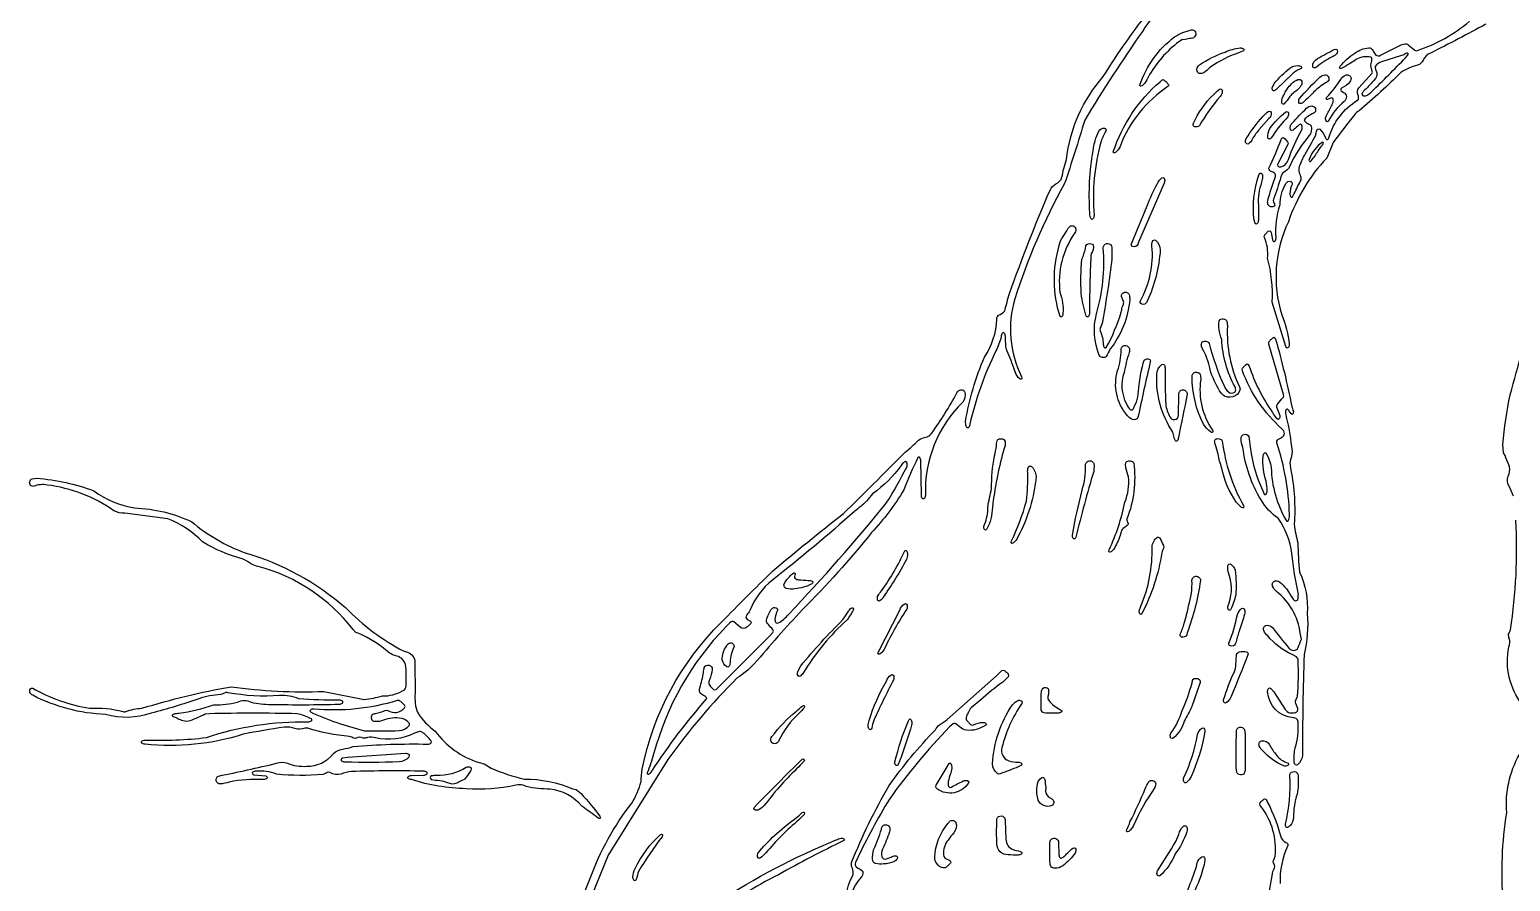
# Model space of a CAD drawing. Header units: metres. Extents: x 4.5 to 22.5, y 0.1 to 24.7.
# Drawn here: x 4.64 to 14.96, y 9.19 to 15.13 of the extents above; entities that cross this region are included whole.
import ezdxf

# ---------------------------------------------------------------- set-up
doc = ezdxf.new("R2010")
doc.units = ezdxf.units.M

msp = doc.modelspace()

# ---------------------------------------------------------------- linework, layer by layer
at = {"layer": 'Layer 1', "color": 0}
for points in [[(12.71387, 15.51224, 0.0439), (12.39633, 15.11822, 0.0178), (11.99433, 14.49928), (11.99433, 14.49928, -0.0109), (11.85223, 14.05357, 0.0499), (11.50731, 13.2538, 0.1896), (11.55449, 12.7102), (11.55721, 12.70141, -0.4915), (11.54935, 12.69355), (11.54118, 12.69689, -0.1371), (11.51127, 12.73931, 0.0274), (11.45969, 12.87246, -0.1012), (11.44348, 12.9443, -0.0098), (11.44123, 12.99182, 0.1752), (11.43349, 13.01499, 0.4793), (11.41963, 13.01499, 0.0934), (11.4119, 12.98925, -0.0588), (11.37477, 12.89109, 0.0548), (11.19323, 12.37969, -0.1558), (11.18543, 12.35664, -0.4821), (11.17269, 12.35664), (11.16777, 12.36549, -0.0706), (11.16403, 12.39952, -0.062), (11.29588, 12.84648, 0.1388), (11.38167, 13.11375, -0.1966), (11.3925, 13.13862, 0.1201), (11.43711, 13.1694, -0.0082), (11.47015, 13.2912, -0.0159), (11.75255, 14.01038, -0.1788), (11.79397, 14.05486, 0.2109), (11.83589, 14.10087, -0.0397), (11.86686, 14.22456, -0.1528), (12.12408, 14.80265, -0.0339), (12.45678, 15.27433, -0.0422)], [(14.79067, 15.16793, -0.009), (14.40436, 14.96644, 0.1923), (14.35436, 14.91848, -0.2296), (14.31442, 14.88257, 0.09), (14.19868, 14.83177, -0.0195), (13.90834, 14.56527, 0.1007), (13.87427, 14.53746, 0.0102), (13.72741, 14.34401), (13.68135, 14.23538, 0.1082), (13.41439, 13.79078, 0.1899), (13.36848, 13.14178, -0.0724), (13.42054, 12.93657, -0.1614), (13.41293, 12.91352, -0.4802), (13.40016, 12.91349), (13.39518, 12.92227), (13.30193, 13.22992, 0.0764), (13.26932, 13.53759, 0.1256), (13.24773, 13.68058, -0.2461), (13.24949, 13.69918, -0.0167), (13.26496, 13.7156), (13.27396, 13.72507, -0.3834), (13.28909, 13.72476), (13.29339, 13.7152), (13.30311, 13.66545), (13.30738, 13.65593, 0.4759), (13.32012, 13.65602, 0.159), (13.32782, 13.67916, -0.0989), (13.35678, 13.91026, -0.1318), (13.39289, 14.05143, -0.1826), (13.41061, 14.07166), (13.42184, 14.07278, -0.5132), (13.44164, 14.05183, 0.1171), (13.42404, 13.98782, 0.1719), (13.43113, 13.96536, 0.4715), (13.44396, 13.9653), (13.45504, 13.98764, -0.016), (13.50343, 14.08289, 0.1543), (13.49746, 14.11485, -0.1729), (13.49229, 14.17824, -0.0193), (13.53053, 14.26246, 0.0285), (13.60434, 14.39539, 0.0083), (13.61174, 14.42744, -0.4855), (13.63222, 14.43632, -0.1047), (13.67321, 14.37702), (13.67853, 14.36749, 0.4705), (13.6914, 14.36755), (13.69638, 14.37634, -0.1856), (13.89547, 14.63763, 0.2396), (13.90274, 14.64791, 0.1172), (13.90057, 14.67247, -0.265), (13.90496, 14.72463), (13.99787, 14.82595, 0.1764), (13.99932, 14.83288, 0.0472), (13.99326, 14.85791, -0.1685), (13.99326, 14.9049, 0.1158), (13.99592, 14.93055, 0.2894), (13.9889, 14.93912, 0.1724), (13.8895, 14.92415, -0.0285), (13.78759, 14.86187), (13.77889, 14.85905, -0.4911), (13.771, 14.86694), (13.77428, 14.87517, -0.0751), (13.8774, 14.96721, -0.1381), (13.97528, 15.00301, -0.2109), (13.99954, 14.9928), (14.00576, 14.97962, 0.0316), (14.02383, 14.95329, 0.3071), (14.05715, 14.95143), (14.19197, 15.01866, -0.1089), (14.22495, 15.03193, -0.2292), (14.24945, 15.02435), (14.29471, 14.98618, 0.2411), (14.3134, 14.98568, 0.0997), (14.67639, 15.18857, -0.1331)], [(14.98218, 11.87829, -0.0122), (14.95641, 11.94378), (14.94462, 11.96405, -0.1771), (14.95198, 12.03372, 0.2043), (14.95006, 12.09705, -0.0074), (14.92463, 12.16115), (14.91346, 12.18083), (14.9095, 12.23828, -0.0318), (14.96061, 12.58487, 0.0107), (15.11991, 13.19892, 0.0126)], [(8.18663, 8.31416), (8.5494, 9.21983, -0.0774), (8.83666, 9.73695, 0.0783), (8.9015, 9.88867, 0.0064), (8.90874, 9.97424, -0.1493), (9.46203, 10.99877, -0.0085), (9.818, 11.35439, -0.0107), (10.31281, 11.75673, 0.0054), (10.73102, 12.17383, 0.0332), (10.82396, 12.25681, -0.1681), (10.87655, 12.28666), (10.89505, 12.29106, 0.1598), (10.92794, 12.31751, 0.0337), (11.10351, 12.5974, -0.4986), (11.1531, 12.61231), (11.15901, 12.60247, -0.2298), (11.14419, 12.53286, 0.2104), (10.88376, 11.88478, -0.159), (10.87606, 11.86164, -0.4821), (10.86331, 11.86164, -0.159), (10.85561, 11.88478), (10.85282, 12.12368, 0.159), (10.84512, 12.14683, 0.4716), (10.83228, 12.14695, 0.031), (10.73449, 11.92287, -0.0536), (10.50772, 11.6237, -0.0286), (10.02509, 11.08539, 0.0109), (9.69084, 10.70808, -0.0574), (9.57192, 10.61044, 0.0425), (9.08936, 10.04113), (8.67331, 9.37436), (8.44091, 8.80239, -0.0684)], [(15.04433, 10.42475, -0.2213), (14.95192, 10.82654, 0.1432), (14.95446, 10.88287, -0.1317), (14.94929, 10.9157, 0.0524), (14.96207, 10.94664, 0.052), (14.99978, 11.71027, 0.0864)], [(10.32976, 9.06938, -0.0999), (10.37134, 9.21983), (10.37967, 9.2404, 0.1288), (10.37465, 9.28177, -0.1256), (10.36961, 9.32316, -0.0392), (10.63165, 9.86008, -0.0403), (10.9538, 10.24949), (10.9538, 10.24949, -0.1007), (10.98162, 10.28355, 0.0101), (11.03641, 10.32157), (11.37895, 10.62606, -0.0302), (11.41747, 10.66195, -0.3223), (11.43532, 10.66226, -0.0906), (11.4613, 10.63627, -0.3224), (11.46099, 10.61842, -0.0536), (11.42353, 10.58151, 0.0278), (11.27045, 10.45878), (11.20233, 10.40325, 0.0534), (11.18154, 10.36752, 0.1251), (11.16774, 10.33506, 0.2256), (11.17492, 10.31106, -0.0111), (11.19187, 10.29234, 0.2928), (11.21965, 10.28306, -0.1166), (11.28375, 10.30066, -0.1719), (11.30621, 10.29358, -0.4715), (11.30628, 10.28074), (11.28382, 10.26979, -0.1853), (11.15641, 10.24918, -0.0656), (11.10685, 10.28139), (11.09534, 10.2907, 0.3286), (11.07715, 10.2907), (11.05287, 10.26873, 0.0393), (10.63308, 9.76584, 0.0297), (10.4076, 9.34711, 0.1106), (10.39439, 9.31422, 0.2557), (10.40262, 9.29194), (10.41589, 9.28566, -0.1055), (10.44671, 9.26215, -0.212), (10.44027, 9.22741, 0.1341), (10.35513, 9.05509)], [(14.91065, 9.05335, -0.0565), (14.93577, 9.67065, -0.1494), (15.02434, 10.07708)], [(13.19056, 8.81711, 0.061), (13.30072, 9.2322, -0.1019), (13.31792, 9.28743, 0.1991), (13.31693, 9.30457), (13.31056, 9.32078, -0.1991), (13.30957, 9.33792, 0.0543), (13.32238, 9.36882, 0.1873), (13.22681, 9.70979), (13.21744, 9.72123, -0.3216), (13.21713, 9.73908, -0.0888), (13.24303, 9.76507, -0.3808), (13.25825, 9.76476), (13.26938, 9.74239, -0.0562), (13.3613, 9.50312, 0.1957), (13.39592, 9.46454, -0.3307), (13.41061, 9.44205, 0.1224), (13.35653, 9.17707, 0.006)], [(9.43468, 9.04611, -0.0494), (10.26288, 9.48088, -0.1055), (10.29576, 9.49418, -0.217), (10.31631, 9.48911, -0.4678), (10.31631, 9.47636, 0.0195), (9.86081, 9.23873, 0.0677), (9.39681, 8.92954, 0.0873)]]:
    msp.add_lwpolyline(points, format="xyb", dxfattribs=at)
for points in [[(12.67173, 15.05869), (12.63532, 15.0337, 0.1055), (12.42649, 14.7806, -0.1321), (12.39478, 14.73877), (12.38658, 14.73543, -0.4884), (12.37872, 14.74329, -0.153), (12.62087, 15.07927, -0.1099), (12.73921, 15.1279, -0.2285), (12.76297, 15.11958, -0.2758), (12.7654, 15.08632, -0.2759), (12.73726, 15.06841, 0.0447), (12.69472, 15.06238), (12.67173, 15.05869)], [(12.86686, 14.86666, -0.0441), (12.82664, 14.83133, -0.2511), (12.79273, 14.82561, -0.2828), (12.77841, 14.83993, -0.3137), (12.79425, 14.88479, -0.067), (12.97344, 14.97402, -0.0764), (13.07807, 15.00313, -0.1734), (13.10059, 14.99608, -0.4715), (13.10065, 14.98324), (13.07822, 14.97225, 0.0777), (12.86686, 14.86666)], [(13.73437, 14.9911), (13.74409, 14.99434, -0.4142), (13.75529, 14.98611, -0.2931), (13.74366, 14.9544, -0.0372), (13.72011, 14.9402, 0.0601), (13.61038, 14.86942, -0.2048), (13.59222, 14.86326, -0.3674), (13.58399, 14.87146, -0.2907), (13.61638, 14.92879, -0.0188), (13.73437, 14.9911)], [(13.3178, 14.75783, -0.0538), (13.42472, 14.86202, -0.1744), (13.48025, 14.87938, -0.1735), (13.50278, 14.87233, -0.4711), (13.50287, 14.85949), (13.49328, 14.85413, 0.1027), (13.43737, 14.81723), (13.33411, 14.71736, -0.0919), (13.3144, 14.70446, -0.3028), (13.30685, 14.70594, -0.218), (13.30069, 14.72754), (13.3178, 14.75783)], [(14.2454, 14.94955), (14.24868, 14.95778, 0.4881), (14.24079, 14.96566), (14.232, 14.96294, -0.0535), (14.2037, 14.9489), (14.06278, 14.90605, 0.1411), (14.02002, 14.87446, 0.2112), (14.02209, 14.85547), (14.03113, 14.82809, -0.1756), (14.02191, 14.79071), (14.00758, 14.77438, -0.016), (13.93859, 14.70068, 0.1378), (13.92603, 14.68098, 0.3456), (13.93732, 14.66969, 0.1788), (13.96378, 14.67352, 0.0577), (14.00987, 14.71213, 0.0076), (14.2454, 14.94955)], [(12.57657, 14.73527, 0.1574), (12.24087, 14.31653, -0.1321), (12.20916, 14.27471), (12.20096, 14.27137, -0.4915), (12.1931, 14.27922, -0.1342), (12.51977, 14.76726), (12.53177, 14.77846, -0.3838), (12.54873, 14.77855, -0.0526), (12.57666, 14.75065, -0.4263), (12.57657, 14.73527)], [(13.3819, 14.67392, -0.0908), (13.4362, 14.75312, -0.1198), (13.47926, 14.78214, -0.4165), (13.50717, 14.77017, -0.1856), (13.50497, 14.74304, -0.1082), (13.4517, 14.69109, 0.101), (13.42503, 14.66381, -0.0429), (13.38326, 14.61189, -0.5737), (13.36739, 14.62399, -0.1231), (13.3819, 14.67392)], [(13.49065, 14.64951, -0.0262), (13.63429, 14.79857, -0.2033), (13.66925, 14.81537, -0.5235), (13.69508, 14.77722, -0.1281), (13.67364, 14.75922, 0.0653), (13.59237, 14.69561, -0.0059), (13.51973, 14.62455, -0.1725), (13.49786, 14.61474, -0.3564), (13.48743, 14.62198, -0.1886), (13.49065, 14.64951)], [(13.71399, 14.59958, 0.1067), (13.72729, 14.63234, 0.2175), (13.72219, 14.65292, 0.2871), (13.70795, 14.65245, 0.0201), (13.68565, 14.64227, -0.4645), (13.67819, 14.65038), (13.68147, 14.65864, 0.0606), (13.77871, 14.78381, -0.1694), (13.81243, 14.81342, -0.4156), (13.84909, 14.79916, -0.2367), (13.84337, 14.76553, -0.1151), (13.78394, 14.72305, 0.2686), (13.77911, 14.70947, 0.2683), (13.78845, 14.69852), (13.79897, 14.69159, -0.2665), (13.81982, 14.66461, -0.1754), (13.80324, 14.62962, 0.0947), (13.6915, 14.49124, -0.4707), (13.67872, 14.49124), (13.67436, 14.49953, -0.1624), (13.67764, 14.52654, 0.0052), (13.71399, 14.59958)], [(12.93845, 14.6647, 0.043), (12.79344, 14.46104, -0.2766), (12.76235, 14.45387, -0.4995), (12.75137, 14.47252, -0.1082), (12.89489, 14.67887, -0.0295), (12.93331, 14.71476), (12.94185, 14.71773, -0.3456), (12.95314, 14.70644, -0.2411), (12.93845, 14.6647)], [(13.27362, 14.56007), (13.28216, 14.56304, -0.3456), (13.29345, 14.55175, -0.2413), (13.27876, 14.51002), (13.20708, 14.43125, 0.0342), (13.15832, 14.36043, -0.1157), (13.13666, 14.33473, -0.5074), (13.11618, 14.34354, -0.1886), (13.1194, 14.37108, -0.0355), (13.23535, 14.52403, -0.0327), (13.27362, 14.56007)], [(13.3613, 14.10319, -0.0282), (13.30957, 13.9476, 0.1884), (13.31681, 13.9149, -0.096), (13.31916, 13.90476, -0.2303), (13.31734, 13.90061, -0.4498), (13.27192, 13.91193, -0.1474), (13.27161, 13.94457, -0.0171), (13.32498, 14.10644, 0.2551), (13.31678, 14.12871, 0.069), (13.30109, 14.13796, -0.1568), (13.27972, 14.15476, -0.247), (13.27885, 14.16414, 0.0183), (13.3639, 14.3648), (13.36925, 14.37445, -0.3811), (13.38447, 14.37476, -0.011), (13.40894, 14.34889, -0.2559), (13.41061, 14.33036), (13.34066, 14.19507, 0.2901), (13.34119, 14.17914, 0.2245), (13.36164, 14.17407, 0.2571), (13.41433, 14.22406, -0.0419), (13.50674, 14.43193, 0.1626), (13.51002, 14.45894, 0.3456), (13.49872, 14.47023, 0.1322), (13.4796, 14.45832, -0.0145), (13.44662, 14.4293), (13.43815, 14.42636, -0.3456), (13.42686, 14.43765, -0.2413), (13.44155, 14.47939, -0.0226), (13.54148, 14.58201, -0.2033), (13.57644, 14.59881, -0.5235), (13.60227, 14.56066, -0.1292), (13.58099, 14.54278), (13.55011, 14.52431, 0.1125), (13.527, 14.5038, 0.3464), (13.52737, 14.49347, 0.1057), (13.55156, 14.47478, -0.126), (13.5731, 14.46015, -0.2492), (13.55732, 14.38911, 0.0689), (13.42543, 14.18276), (13.41457, 14.1625, -0.0859), (13.37275, 14.12905), (13.3613, 14.10319)], [(13.28457, 14.44189, -0.052), (13.39468, 14.55599, -0.5288), (13.41501, 14.55011, -0.161), (13.40941, 14.52205), (13.39716, 14.50606, 0.0595), (13.29614, 14.3785, -0.224), (13.28136, 14.36727, -0.3936), (13.27136, 14.37324, -0.169), (13.28457, 14.44189)], [(12.03402, 13.81955, -0.0687), (12.03018, 13.85371, -0.0587), (12.05249, 14.28643, -0.0831), (12.09351, 14.42268, -0.3489), (12.13265, 14.44273, -0.5008), (12.14215, 14.42308, 0.0421), (12.10892, 14.35285, 0.088), (12.05939, 13.83385, -0.159), (12.05168, 13.81071, -0.4821), (12.03894, 13.81071), (12.03402, 13.81955)], [(13.60128, 14.25153, -0.0441), (13.64484, 14.31721, 0.0855), (13.65799, 14.33918, 0.3176), (13.6556, 14.34448, 0.3178), (13.64979, 14.34401, 0.059), (13.63463, 14.33343, 0.1313), (13.55605, 14.22001, 0.3113), (13.56326, 14.21184, 0.311), (13.57344, 14.21568, 0.0189), (13.60128, 14.25153)], [(12.36923, 13.64878), (12.36576, 13.6335, -0.3691), (12.32922, 13.61852, -0.4589), (12.31973, 13.6382, 0.0093), (12.43203, 13.90689, -0.0434), (12.49944, 14.05412, -0.0986), (12.53177, 14.09781, -0.5438), (12.55095, 14.08769, -0.1626), (12.54767, 14.06068), (12.36923, 13.64878)], [(13.17533, 13.80105, -0.1139), (13.20915, 14.1173), (13.21447, 14.12695, -0.4706), (13.22731, 14.12686, -0.1732), (13.23436, 14.10433, -0.0524), (13.22771, 14.06606, 0.1109), (13.20565, 13.90751), (13.20466, 13.80105, -0.1754), (13.19693, 13.77785, -0.4793), (13.18307, 13.77785), (13.17533, 13.80105)], [(11.82182, 13.29668, -0.1104), (11.84279, 13.15322, -0.1593), (11.83512, 13.13008, -0.4821), (11.82238, 13.13008, -0.1469), (11.8165, 13.62524, -0.1345), (11.84462, 13.68912, 0.0159), (11.8767, 13.74085, -0.108), (11.89248, 13.75944, -0.4487), (11.93097, 13.74728, -0.231), (11.92527, 13.71335, 0.1853), (11.82182, 13.29668)], [(12.03751, 13.55822, 0.0149), (12.02845, 13.15322, -0.159), (12.02075, 13.13008, -0.4802), (12.00797, 13.13005), (12.00299, 13.13884, -0.0415), (11.97016, 13.2904, -0.0361), (11.9744, 13.52921), (11.98356, 13.54857, 0.0244), (12.0033, 13.62341, -0.3836), (12.04042, 13.63783, -0.3954), (12.05663, 13.61144, -0.0215), (12.03751, 13.55822)], [(12.17014, 12.90275, -0.0533), (12.14375, 12.85229, -0.5064), (12.09611, 12.86006, -0.1643), (12.07646, 13.14871, 0.0916), (12.12411, 13.60875, -0.3554), (12.14617, 13.63876, -0.3553), (12.18004, 13.62329), (12.18308, 13.60875, -0.0175), (12.18419, 13.53332, -0.0158), (12.11965, 13.10675, -0.1089), (12.10304, 13.05039, 0.26), (12.10304, 13.03093, -0.0793), (12.12395, 12.93657, 0.156), (12.13175, 12.91352, 0.4728), (12.14459, 12.91343, 0.0519), (12.2486, 13.16028, -0.0174), (12.25609, 13.19561, -0.0576), (12.25996, 13.20588, 0.2172), (12.26487, 13.23576), (12.25454, 13.25853, -0.4349), (12.26605, 13.29718, -0.435), (12.30379, 13.28297, -0.0752), (12.30794, 13.24854, -0.1517), (12.17014, 12.90275)], [(12.52144, 13.59532, -0.0862), (12.43024, 13.23641, -0.1826), (12.41251, 13.21618), (12.40128, 13.21507, -0.5242), (12.3816, 13.23601, 0.1523), (12.46306, 13.62171, -0.1154), (12.46714, 13.65391, -0.4701), (12.48753, 13.66276, -0.2174), (12.52144, 13.59532)], [(12.94943, 12.97016, -0.0215), (12.9308, 13.04024, -0.0847), (12.93046, 13.09886), (12.93637, 13.10861, -0.2114), (12.96858, 13.11183, -0.2597), (12.98547, 13.09886), (12.98856, 13.06292, 0.121), (13.0725, 12.64019), (13.07757, 12.62444), (13.06953, 12.60006, -0.4911), (12.94531, 12.59486, -0.0485), (12.87369, 12.7398, 0.0798), (12.8207, 12.89789, -0.1074), (12.80746, 12.93081, -0.2279), (12.81386, 12.95272, -0.4688), (12.86076, 12.94279, 0.0383), (12.96533, 12.6465, 0.1336), (12.99676, 12.60411, 0.3275), (13.0402, 12.60263), (13.04564, 12.61203, 0.171), (13.04267, 12.63935, -0.1123), (12.94943, 12.97016)], [(12.26908, 12.73956, 0.2118), (12.28471, 12.52275, 0.1526), (12.31465, 12.48039, 0.4373), (12.33547, 12.48992), (12.34717, 12.51656), (12.35456, 12.53422, 0.0896), (12.36873, 12.60916, -0.0362), (12.4019, 12.8062, -0.4956), (12.44202, 12.83401, -0.4475), (12.45164, 12.81424, 0.0057), (12.36576, 12.42693, -0.3829), (12.3274, 12.41252, -0.1104), (12.29102, 12.44051, -0.2569), (12.22401, 12.75366, 0.0804), (12.24786, 12.89718, -0.355), (12.26982, 12.9272, -0.355), (12.3037, 12.91185, -0.1473), (12.30401, 12.87921, 0.0334), (12.26908, 12.73956)], [(13.52338, 10.77366, 0.0077), (13.51209, 10.07349, -0.2127), (13.47753, 10.00539, -0.3477), (13.46216, 10.00539, -0.163), (13.45439, 10.02853, -0.0597), (13.46151, 10.12426, 0.0928), (13.48245, 10.29843, 0.1736), (13.47326, 10.32297, 0.1705), (13.44882, 10.33225, -0.3734), (13.26938, 10.51558, -0.1769), (13.27653, 10.53811, -0.3437), (13.29191, 10.53811), (13.31301, 10.51428), (13.39267, 10.39134, 0.2373), (13.42438, 10.36795, 0.1061), (13.46293, 10.37005, 0.3856), (13.47998, 10.3966), (13.47577, 10.40962), (13.46543, 10.43239, -0.1915), (13.46429, 10.45164, 0.0525), (13.47707, 10.48257, 0.0305), (13.48236, 10.73156, 0.1991), (13.47122, 10.75674), (13.43954, 10.7737, -0.1073), (13.2701, 10.90373, -0.1285), (13.2425, 10.94054, -0.4146), (13.25679, 10.97723), (13.26762, 10.97912, -0.1728), (13.30255, 10.96229, 0.0109), (13.41776, 10.81868, 0.2126), (13.45275, 10.8021, 0.331), (13.48211, 10.82329, -0.0107), (13.50439, 10.88015), (13.49693, 10.92346, 0.1978), (13.33197, 11.2131, -0.1284), (13.30437, 11.24992, -0.4146), (13.31867, 11.28661, -0.2329), (13.35254, 11.28088, -0.088), (13.43824, 11.17387, 0.1077), (13.45934, 11.15005, 0.4849), (13.47973, 11.15893, 0.0708), (13.48347, 11.19296, -0.0183), (13.43728, 11.47808, 0.1284), (13.34249, 11.7236, -0.1188), (13.22403, 11.85264, -0.109), (13.09734, 12.21829, -0.074), (13.08382, 12.27905, -0.3559), (13.1058, 12.30854, -0.3559), (13.13911, 12.29297), (13.14328, 12.25854, 0.0881), (13.24541, 11.89249, 0.4724), (13.25825, 11.89258, 0.1614), (13.26586, 11.91563, 0.0891), (13.25812, 11.98146, -0.0901), (13.2378, 12.15462, -0.1591), (13.2455, 12.17776, -0.4716), (13.25834, 12.17789, -0.0856), (13.29466, 12.07768, 0.1293), (13.40009, 11.70686, 0.4706), (13.41293, 11.70696), (13.41785, 11.7158, 0.0687), (13.42169, 11.74996, 0.0726), (13.33346, 12.25019, -0.2554), (13.34168, 12.27246, -0.0602), (13.35808, 12.28258, 0.1244), (13.3828, 12.30179, 0.1753), (13.3867, 12.31386, 0.2018), (13.36925, 12.34795, -0.1234), (13.09313, 12.75255, -0.2558), (13.0948, 12.77108, -0.0169), (13.1103, 12.78748), (13.11928, 12.79695, -0.3888), (13.13443, 12.79654), (13.13951, 12.78776, 0.071), (13.30382, 12.46028, 0.1345), (13.33559, 12.41849, 0.3452), (13.35087, 12.41843, 0.2206), (13.35604, 12.43888), (13.33336, 12.49787, -0.2289), (13.341, 12.52231, -0.0117), (13.37915, 12.56754, 0.229), (13.37977, 12.58632), (13.27867, 12.93808, -0.2465), (13.28043, 12.95668, -0.017), (13.29593, 12.9731), (13.3049, 12.98257, -0.3888), (13.32006, 12.98217), (13.32513, 12.97338, -0.0203), (13.43731, 12.50326, -0.0211), (13.44885, 12.46991, -0.2189), (13.44378, 12.44942, -0.4107), (13.43707, 12.44936, -0.079), (13.41906, 12.47337, 0.2225), (13.40498, 12.48401, 0.3852), (13.39536, 12.47838, 0.1398), (13.39533, 12.44608, -0.0354), (13.4353, 12.22299, -0.1335), (13.43552, 12.15694, 0.0142), (13.42385, 12.11112), (13.43085, 12.05893, -0.0667), (13.45516, 11.68159, 0.0334), (13.48025, 11.55199, 0.0279), (13.49251, 11.34768, -0.125), (13.54572, 11.06058, -0.0783), (13.52338, 10.77366)], [(12.60809, 12.32342, -0.1572), (12.49666, 12.72842, -0.2127), (12.53122, 12.79651, -0.3477), (12.54659, 12.79651, -0.1626), (12.55439, 12.77337, -0.0067), (12.556, 12.6077, 0.0077), (12.55943, 12.51842, 0.1075), (12.58854, 12.43037, 0.3579), (12.62247, 12.41195, 0.3579), (12.64714, 12.44163), (12.65005, 12.58781, -0.4305), (12.67888, 12.61893, -0.4305), (12.70836, 12.58843, -0.0054), (12.64729, 12.28688, -0.1558), (12.6395, 12.26383, -0.2841), (12.63037, 12.26127, -0.2838), (12.624, 12.26825, -0.0276), (12.6184, 12.28762, 0.044), (12.60809, 12.32342)], [(12.82175, 12.37901, -0.1146), (12.74286, 12.71156, -0.3554), (12.76492, 12.74157, -0.3553), (12.79879, 12.7261, -0.0749), (12.80294, 12.69167, 0.1868), (12.88471, 12.33885), (12.88752, 12.33016, -0.4911), (12.87963, 12.32227), (12.8714, 12.32555, -0.0606), (12.82175, 12.37901)], [(11.34557, 11.93054, -0.0496), (11.36472, 12.15806, 0.0399), (11.37963, 12.22705, -0.0613), (11.38359, 12.26355), (11.3895, 12.2733, -0.2112), (11.4217, 12.27655, -0.3522), (11.44101, 12.24954, -0.0727), (11.42566, 12.1881, 0.034), (11.35064, 11.80178, -0.1307), (11.30928, 11.64499, -0.4695), (11.29653, 11.64499, -0.2164), (11.29146, 11.66553), (11.2965, 11.68125, 0.0949), (11.3197, 11.80178, -0.0279), (11.34557, 11.93054)], [(12.95045, 12.07406, -0.0462), (12.92418, 12.17068, 0.0474), (12.90528, 12.23444, -0.094), (12.90008, 12.26253, -0.2321), (12.90544, 12.27333, -0.4461), (12.95348, 12.26207, 0.0964), (13.10127, 11.81292), (13.10408, 11.80422, -0.4911), (13.0962, 11.79633), (13.08797, 11.79961, -0.054), (13.05121, 11.83717, -0.1049), (12.95045, 12.07406)], [(10.6113, 11.8295, 0.0254), (10.7533, 12.08068, 0.1626), (10.75658, 12.10769, 0.3456), (10.74529, 12.11898), (10.73684, 12.11592, 0.0998), (10.71552, 12.09234, -0.0786), (10.51592, 11.89394, 0.0289), (10.47443, 11.84262, -0.0058), (10.39071, 11.77165, -0.015), (9.81781, 11.29267, 0.1369), (9.66012, 11.08035, -0.035), (9.63806, 11.05034, 0.467), (9.64258, 11.0173), (9.66473, 11.00542, -0.4333), (9.66684, 10.98992), (9.65789, 10.98051, -0.0256), (9.63915, 10.96439, -0.3369), (9.59351, 10.96399), (9.54841, 11.00229, 0.3281), (9.53028, 11.00226, 0.0302), (9.49176, 10.96637, 0.1275), (8.98964, 10.07896, -0.0193), (8.94466, 9.94797, 0.4915), (8.95252, 9.94012), (8.96072, 9.94346, 0.1052), (8.98176, 9.96731, -0.036), (9.35904, 10.46429, 0.329), (9.35898, 10.47215, 0.114), (9.34307, 10.48551, -0.0443), (9.31771, 10.50145, -0.2601), (9.31164, 10.54145, 0.0242), (9.33775, 10.64923, -0.0608), (9.34277, 10.68425, -0.3553), (9.37608, 10.69978, -0.3553), (9.39805, 10.67033, -0.0717), (9.37837, 10.59809), (9.37336, 10.58256, 0.2254), (9.38054, 10.55856, 0.026), (9.40687, 10.5309, 0.3223), (9.42472, 10.53121, 0.0302), (9.46324, 10.56709), (9.79934, 10.90351), (9.82131, 10.92779, 0.328), (9.82134, 10.94592), (9.81233, 10.95663, -0.0226), (9.78319, 10.99119, -0.2289), (9.77555, 11.01569, -0.0609), (9.78864, 11.04771), (9.80417, 11.08025, -0.1074), (9.81896, 11.09798, -0.3862), (9.85026, 11.09529, -0.2908), (9.85289, 11.08183, 0.1171), (9.83529, 11.01782, 0.1757), (9.84247, 10.99536, 0.298), (9.85849, 10.99474, 0.1134), (9.93079, 11.05619, 0.0203), (10.6113, 11.8295)], [(11.58812, 11.84268, 0.0349), (11.59681, 12.0439, -0.1154), (11.60089, 12.0761, -0.4931), (11.62072, 12.08687, -0.1998), (11.65575, 12.01695, -0.0978), (11.52921, 11.59416, -0.134), (11.49759, 11.55221), (11.48939, 11.54887, -0.4915), (11.48154, 11.55672), (11.48435, 11.56542, 0.0427), (11.58812, 11.84268)], [(12.05701, 12.05024, 0.0132), (11.93295, 11.59196), (11.92796, 11.58317, -0.4787), (11.91519, 11.58317, -0.1732), (11.90813, 11.6057, -0.0198), (11.97626, 11.9186, 0.0818), (11.99971, 12.09463, -0.4201), (12.03037, 12.12411, -0.42), (12.05923, 12.0929, -0.0393), (12.05701, 12.05024)], [(12.27446, 11.83696, 0.1184), (12.30048, 12.012, -0.0515), (12.28161, 12.07483, -0.0767), (12.28037, 12.1075, -0.2031), (12.28669, 12.11861, -0.2114), (12.31889, 12.12183, -0.2495), (12.33578, 12.10886, -0.1281), (12.28863, 11.7201, 0.2041), (12.29655, 11.68725, -0.2909), (12.29504, 11.67818, -0.0826), (12.27149, 11.65944, 0.2074), (12.24755, 11.62816, -0.0674), (12.20981, 11.53216, -0.1334), (12.17822, 11.49033), (12.17002, 11.48699, -0.4915), (12.16216, 11.49485), (12.16488, 11.50363, 0.0581), (12.27446, 11.83696)], [(6.04399, 10.54918, 0.0449), (6.69093, 10.51704), (6.97156, 10.46073, 0.0401), (7.09868, 10.48492, 0.1319), (7.23985, 10.52103, 0.3079), (7.26392, 10.55441, 0.02), (7.26265, 10.68658, 0.2244), (7.23116, 10.74792, 0.097), (7.18791, 10.76652, -0.0506), (7.14534, 10.78582, 0.0827), (6.92992, 10.92254), (6.91464, 10.92637), (6.89583, 10.94821, 0.1621), (6.23228, 11.3887, -0.0955), (6.18624, 11.40454, 0.0508), (6.12771, 11.43882, -0.0712), (5.84556, 11.55886, 0.1134), (5.60388, 11.71936), (5.30313, 11.75893, -0.1309), (5.22727, 11.77588, 0.1234), (4.76191, 11.9556, 0.1483), (4.66826, 11.9465, -0.2272), (4.64636, 11.95294, -0.4731), (4.65641, 11.99975), (4.69085, 12.00389, -0.0651), (5.08824, 11.91529, 0.1271), (5.37135, 11.79621, -0.1018), (5.76955, 11.69941, 0.0898), (6.14157, 11.48362, -0.108), (6.84162, 11.10086, 0.0819), (7.24972, 10.79739), (7.2745, 10.79124, -0.3125), (7.32573, 10.71872), (7.32756, 10.50398, 0.1234), (7.34501, 10.36674, 0.0898), (7.46638, 10.24064, 0.1644), (7.77272, 10.02102, -0.0955), (7.81875, 10.00518), (7.85665, 9.9812, 0.0366), (8.08896, 9.90413, -0.1117), (8.42466, 9.83765), (8.45013, 9.83217), (8.48385, 9.80402, -0.0255), (8.61478, 9.64677), (8.61805, 9.63851, -0.4953), (8.61026, 9.63071), (8.602, 9.63399, 0.0111), (8.48908, 9.71647, 0.1937), (8.26729, 9.83496, -0.0483), (8.10155, 9.8533), (8.07909, 9.86293, 0.1389), (8.02965, 9.86293, -0.0737), (7.68312, 9.83861, -0.0707), (7.30061, 9.90178, -0.156), (7.27756, 9.90958, -0.4821), (7.27756, 9.92233, -0.1586), (7.30061, 9.93003), (7.38501, 9.93281, 0.1586), (7.40806, 9.94052, 0.4821), (7.40806, 9.95326, 0.159), (7.38492, 9.96097, 0.0102), (6.8824, 9.95874, 0.0509), (6.80988, 9.93971, -0.1991), (6.73378, 9.95104, 0.1873), (6.71432, 9.95104, -0.0523), (6.68338, 9.93826, -0.0483), (6.36135, 9.93996, 0.1104), (6.21789, 9.96094, 0.1593), (6.19475, 9.95326, 0.4808), (6.19472, 9.94052), (6.20351, 9.9356), (6.28555, 9.92725), (6.29434, 9.92233, -0.4815), (6.29431, 9.90958, -0.159), (6.27117, 9.90188, 0.0601), (6.0305, 9.88514, -0.0732), (5.96971, 9.87165, -0.3559), (5.94022, 9.89363, -0.3559), (5.95579, 9.92694, 0.0076), (6.3611, 10.01542, -0.2114), (6.43733, 10.01542, 0.1056), (6.56931, 9.99491, 0.2385), (6.75735, 10.08376, -0.1466), (6.82012, 10.1138, 0.0289), (6.89443, 10.1323, -0.0271), (7.41585, 10.14938, 0.1626), (7.439, 10.15717, 0.3436), (7.43912, 10.17264, 0.0462), (7.38145, 10.22892, 0.184), (7.35683, 10.23665), (7.32357, 10.22493, -0.1699), (7.05098, 10.19287, 0.1441), (6.99467, 10.19541, -0.0474), (6.97212, 10.19009, -0.1398), (6.9642, 10.1912, 0.305), (6.91705, 10.1912, -0.2002), (6.89991, 10.19021, 0.0543), (6.869, 10.20302, -0.0616), (6.57912, 10.26041, 0.1683), (6.55892, 10.25951, -0.15), (6.48925, 10.25818, 0.0926), (6.41465, 10.26839, 0.0081), (6.12796, 10.21815, -0.104), (5.44445, 10.14938, -0.1591), (5.42131, 10.15708, -0.4821), (5.42131, 10.16983, -0.159), (5.44445, 10.17753, 0.0374), (5.87251, 10.19516, -0.0871), (6.58054, 10.30406, 0.159), (6.60368, 10.31177, 0.4728), (6.60378, 10.32461, 0.0859), (6.5036, 10.3609, 0.012), (5.89243, 10.36087), (5.86425, 10.35811, -0.0135), (5.75785, 10.31112, -0.1262), (5.71083, 10.31102, -0.0302), (5.63778, 10.34261, -0.4724), (5.63788, 10.35545), (5.64672, 10.36037, -0.0666), (5.68076, 10.36433, 0.0457), (5.92334, 10.42277, 0.0483), (6.08907, 10.44112, -0.2723), (6.18343, 10.44112, 0.0624), (6.32209, 10.42664, 0.0133), (6.7971, 10.42781, 0.1591), (6.82025, 10.43552, 0.4821), (6.82025, 10.44826, 0.1591), (6.7971, 10.45597, -0.0237), (6.51604, 10.4659, 0.1001), (6.38297, 10.48752, -0.0642), (6.02224, 10.50791, 0.2603), (6.00275, 10.50791, -0.0521), (5.97182, 10.49513, 0.0646), (5.81858, 10.46565, -0.0196), (5.48656, 10.36455, -0.1529), (5.16865, 10.35601, -0.1094), (4.6614, 10.49009, -0.1826), (4.64116, 10.50782), (4.64005, 10.51905, -0.5242), (4.66099, 10.53872, 0.0863), (5.05709, 10.39913, -0.0876), (5.29119, 10.37587, 0.2603), (5.31068, 10.37587, -0.085), (5.42134, 10.39886, -0.0313), (6.04399, 10.54918)], [(12.53168, 11.48402, -0.0825), (12.39209, 11.05718, -0.4695), (12.37934, 11.05718, -0.2167), (12.37427, 11.07772), (12.38603, 11.11082, 0.1047), (12.46458, 11.52309, -0.2227), (12.50083, 11.59187, -0.4449), (12.52101, 11.58061, 0.0126), (12.54328, 11.5342, -0.2016), (12.54446, 11.51496, 0.0522), (12.53168, 11.48402)], [(10.75243, 11.43665, -0.0283), (10.59051, 11.17387, -0.1076), (10.56941, 11.15005), (10.56096, 11.14699, -0.3468), (10.54967, 11.15828, -0.1785), (10.5535, 11.18473, -0.0208), (10.57671, 11.21706, 0.0551), (10.73947, 11.49726, -0.4706), (10.75231, 11.49717, -0.1732), (10.75936, 11.47465, -0.0579), (10.75243, 11.43665)], [(13.04713, 11.18829, -0.0581), (13.01133, 11.08626, -0.4762), (12.99744, 11.08626, -0.2171), (12.99132, 11.10788, 0.1763), (13.00447, 11.32107, -0.0727), (12.99095, 11.38183, -0.1769), (12.99809, 11.40436, -0.3457), (13.01347, 11.40433, -0.153), (13.04277, 11.36135, -0.0561), (13.04713, 11.18829)], [(9.97367, 11.2325, -0.0984), (9.91424, 11.23395, -0.3501), (9.89788, 11.26034), (9.90314, 11.27488, -0.0364), (9.93615, 11.31652, -0.1258), (9.9664, 11.34245, -0.2749), (9.9737, 11.34128, -0.275), (9.97615, 11.33431, 0.0329), (9.97172, 11.31789, 0.2907), (9.97568, 11.30452, 0.1552), (9.99824, 11.29474, 0.01), (10.06745, 11.29106, -0.1057), (10.0952, 11.28472, -0.5509), (10.0926, 11.2673, -0.113), (9.97367, 11.2325)], [(12.71876, 11.11422, 0.0818), (12.74221, 11.29026, -0.418), (12.7723, 11.31954, -0.4181), (12.80118, 11.28905, -0.0536), (12.70954, 10.92628), (12.70607, 10.911, -0.3691), (12.66954, 10.89602, -0.4512), (12.65995, 10.91579, 0.0613), (12.68726, 10.9919, 0.0291), (12.71876, 11.11422)], [(10.33982, 11.0173, 0.0716), (10.03363, 10.64793, -0.1076), (10.01253, 10.62411), (10.00409, 10.62105, -0.3468), (9.99279, 10.63234, -0.1626), (9.99607, 10.65935), (10.01525, 10.6957, -0.0229), (10.30922, 11.01758, 0.0206), (10.34449, 11.07116, -0.1155), (10.36615, 11.0969), (10.37438, 11.1003, -0.4213), (10.38341, 11.09124), (10.38019, 11.08282, -0.022), (10.33982, 11.0173)], [(10.7533, 11.09068, 0.029), (10.60118, 10.8206, -0.1321), (10.56947, 10.77877), (10.56127, 10.77543, -0.4915), (10.55341, 10.78329), (10.55623, 10.79198), (10.70507, 11.08412, -0.1346), (10.73684, 11.12592), (10.74529, 11.12898, -0.3456), (10.75658, 11.11769, -0.1626), (10.7533, 11.09068)], [(13.03048, 10.83473, -0.1707), (13.00985, 10.83415, -0.4827), (12.99884, 10.85283, 0.0541), (13.0587, 11.05207, -0.1617), (13.08809, 11.09495, -0.4946), (13.10839, 11.08619, -0.1401), (13.10842, 11.0539, -0.0115), (13.07423, 10.94515, 0.0312), (13.04985, 10.8644, -0.2643), (13.03048, 10.83473)], [(9.46763, 10.73638, -0.1584), (9.49736, 10.83214, -0.0709), (9.50964, 10.84921, -0.2895), (9.53587, 10.85235, -0.2895), (9.54995, 10.83), (9.54482, 10.8145, 0.1022), (9.52143, 10.70647, -0.1747), (9.51131, 10.68791, -0.3361), (9.49953, 10.68701, -0.1945), (9.46763, 10.73638)], [(13.05158, 10.76432, -0.2821), (13.07169, 10.79213, -0.1064), (13.12206, 10.79275, -0.4414), (13.13224, 10.77236, -0.0079), (13.01421, 10.48041, -0.1364), (12.98253, 10.43849, -0.3452), (12.96725, 10.43843, -0.2207), (12.96208, 10.45897, -0.0232), (13.03311, 10.64496, 0.0859), (13.04713, 10.69183, 0.0175), (13.05158, 10.76432)], [(10.61225, 10.58912, -0.1346), (10.64403, 10.63092), (10.65247, 10.63398, -0.3456), (10.66377, 10.62269, -0.1626), (10.66049, 10.59568, 0.0112), (10.52331, 10.31369, 0.0275), (10.50982, 10.26165), (10.50484, 10.25286, -0.4787), (10.49206, 10.25286, -0.1732), (10.48501, 10.27538, -0.0534), (10.49169, 10.31359, -0.0546), (10.61225, 10.58912)], [(11.70862, 10.3677, -0.3069), (11.69086, 10.39545, -0.0167), (11.69101, 10.49167, -0.1012), (11.69714, 10.5309, -0.403), (11.73284, 10.54151, -0.2392), (11.74154, 10.53012, -0.0975), (11.74113, 10.49653), (11.73705, 10.48134, 0.2013), (11.74587, 10.45089, 0.1032), (11.82547, 10.38923), (11.83277, 10.38376, -0.4406), (11.83057, 10.37157, -0.1386), (11.80691, 10.3652, -0.0089), (11.76455, 10.36529, -0.0879), (11.70862, 10.3677)], [(12.68804, 10.30963, -0.1604), (12.61137, 10.19093), (12.60284, 10.18792, -0.3456), (12.59154, 10.19922, -0.1784), (12.59538, 10.22567, 0.0767), (12.67477, 10.38478, 0.039), (12.74233, 10.57625, -0.0282), (12.74821, 10.59905, -0.1535), (12.75075, 10.60267, -0.2101), (12.78292, 10.60595, -0.3954), (12.79913, 10.57956), (12.74069, 10.41166, -0.0335), (12.68804, 10.30963)], [(6.97376, 10.24299, 0.02), (7.21621, 10.24355, 0.2139), (7.28431, 10.2782, 0.3425), (7.28431, 10.29621, 0.2146), (7.21631, 10.33076, 0.1196), (7.09082, 10.31137, -0.1161), (7.03848, 10.30725, -0.2675), (7.02409, 10.323, -0.2112), (7.02734, 10.3552, -0.1526), (7.03096, 10.35777, -0.0287), (7.05358, 10.36353, 0.0514), (7.11582, 10.38299, -0.1817), (7.13596, 10.38416, 0.384), (7.25337, 10.40195, 0.3291), (7.2538, 10.41971, 0.026), (7.22615, 10.44604, 0.2251), (7.20214, 10.45321, -0.0985), (6.62008, 10.39409, 0.159), (6.59694, 10.38639, 0.4724), (6.59685, 10.37355, 0.0469), (6.97376, 10.24299)], [(11.46529, 10.03268, 0.0398), (11.53063, 10.02293, -0.156), (11.55368, 10.01514, -0.4716), (11.55381, 10.0023), (11.53135, 9.99132, -0.0187), (11.40537, 9.94278, -0.2352), (11.38665, 9.94349, -0.2141), (11.35197, 10.01161, -0.1404), (11.49116, 10.42246, -0.1828), (11.53404, 10.45495, -0.218), (11.55563, 10.44879, -0.3176), (11.55582, 10.43314, 0.0873), (11.41774, 10.1263, 0.3974), (11.46529, 10.03268)], [(10.0379, 10.40173, -0.0188), (10.00198, 10.36334, 0.1021), (9.86242, 10.1736, -0.1827), (9.84466, 10.15337, -0.409), (9.80841, 10.16837, -0.2327), (9.81413, 10.20228, -0.0621), (9.9862, 10.37912, -0.0184), (10.02515, 10.41448), (10.03338, 10.41776, -0.4953), (10.04118, 10.40996), (10.0379, 10.40173)], [(10.76509, 10.31198), (10.77041, 10.32164, -0.4706), (10.78325, 10.32154), (10.78807, 10.31276, -0.1398), (10.7881, 10.28046, -0.0134), (10.71512, 10.05895), (10.69102, 10.00344, -0.4762), (10.67713, 10.00344, -0.2171), (10.67101, 10.02507, -0.036), (10.76509, 10.31198)], [(12.78026, 10.21676, -0.1617), (12.80965, 10.25964, -0.3456), (12.82503, 10.25967, -0.1771), (12.83218, 10.23715, -0.0665), (12.73577, 9.92353, -0.1364), (12.70409, 9.88161, -0.276), (12.69178, 9.8798, -0.2765), (12.68436, 9.88984, -0.2436), (12.68606, 9.91626, 0.0646), (12.78026, 10.21676)], [(13.10817, 10.2511), (13.11231, 10.21667, -0.0057), (13.11253, 10.01282, -0.0839), (13.10922, 9.95054), (13.10331, 9.9408, -0.2114), (13.07111, 9.93758, -0.2481), (13.05421, 9.95054), (13.05112, 9.98649, -0.0076), (13.05223, 10.23656, -0.3554), (13.07429, 10.26657, -0.3553), (13.10817, 10.2511)], [(13.23916, 10.09938, -0.1288), (13.21156, 10.13617, -0.4146), (13.22585, 10.17286, -0.331), (13.28191, 10.14319, 0.0386), (13.33083, 10.07302, 0.1436), (13.41188, 10.01573, -0.4762), (13.41188, 10.00184), (13.40303, 9.99682, -0.1809), (13.37531, 9.99982, -0.0979), (13.23916, 10.09938)], [(6.82062, 10.05186), (6.8135, 10.04608, 0.4821), (6.8135, 10.03333, 0.159), (6.83664, 10.02563, 0.0107), (7.21621, 10.02699, 0.2127), (7.28431, 10.06154, 0.348), (7.28431, 10.07692, 0.1627), (7.26117, 10.08472), (6.85456, 10.05508), (6.82062, 10.05186)], [(9.69056, 9.70858, -0.008), (10.02583, 10.04502, -0.362), (10.03792, 10.04277, -0.3619), (10.0379, 10.03048, -0.0188), (10.00198, 9.99209, 0.0416), (9.76983, 9.73277, -0.083), (9.72534, 9.69258, -0.1788), (9.69889, 9.68875, -0.3456), (9.68759, 9.70004), (9.69056, 9.70858)], [(11.18256, 9.87583, -0.418), (10.96797, 9.83508, -0.1975), (10.95594, 9.85417), (10.95848, 9.86373), (11.04349, 10.00267), (11.04835, 10.01409, -0.4774), (11.06224, 10.01406), (11.06651, 10.00338, -0.1392), (11.05531, 9.93142, 0.0791), (11.04188, 9.8732, 0.1771), (11.04903, 9.85067, 0.2919), (11.06506, 9.85006, -0.0074), (11.14723, 9.89238, -0.1626), (11.17423, 9.89566, -0.3456), (11.18553, 9.88437), (11.18256, 9.87583)], [(7.63502, 9.88771, 0.0164), (7.6753, 9.90822, 0.0722), (7.71808, 9.96808), (7.72062, 9.97709, 0.3426), (7.70923, 9.98847, 0.1626), (7.68223, 9.98519, -0.1461), (7.47522, 9.93111, 0.0684), (7.4411, 9.92725, 0.3217), (7.43183, 9.91615, 0.3219), (7.43937, 9.90379, 0.0335), (7.49827, 9.89634, -0.06), (7.56559, 9.8762, 0.2348), (7.63502, 9.88771)], [(11.66209, 9.85321, -0.2447), (11.69535, 9.91713, -0.3455), (11.70784, 9.91561, -0.1684), (11.71827, 9.8942, 0.0223), (11.72226, 9.84891), (11.72192, 9.82339, 0.2885), (11.75295, 9.77531, -0.0942), (11.76929, 9.76328, -0.5192), (11.76579, 9.72108, -0.4106), (11.67056, 9.7591, -0.114), (11.66209, 9.85321)], [(13.47537, 9.80071, 0.088), (13.45021, 9.64036, -0.1671), (13.42556, 9.58112, -0.1202), (13.40851, 9.56859, -0.3033), (13.39966, 9.57032, -0.2177), (13.39351, 9.59194, 0.0779), (13.42348, 9.92718, -0.3554), (13.44554, 9.9572, -0.3553), (13.47942, 9.94172), (13.48245, 9.92718, -0.0527), (13.47537, 9.80071)], [(12.30967, 9.60785, 0.0219), (12.41569, 9.83706, -0.0567), (12.44187, 9.88774, -0.541), (12.48784, 9.8801, -0.231), (12.48215, 9.84616, 0.0437), (12.33368, 9.5831, -0.1321), (12.30197, 9.54127), (12.29377, 9.53793, -0.4915), (12.28591, 9.54579), (12.28863, 9.55457, 0.0514), (12.30967, 9.60785)], [(9.98614, 9.63668, -0.0176), (10.02515, 9.67198), (10.03338, 9.67526, -0.4953), (10.04118, 9.66746), (10.0379, 9.65923, -0.0191), (10.00198, 9.62084, 0.0461), (9.77261, 9.39147, -0.0295), (9.73419, 9.35561), (9.72565, 9.35261, -0.3456), (9.71436, 9.3639, -0.2413), (9.72905, 9.40564, -0.0605), (9.98614, 9.63668)], [(11.04139, 9.59522, -0.0968), (11.05757, 9.61345, -0.4513), (11.09714, 9.60154, -0.2297), (11.08232, 9.53193, 0.01), (11.04204, 9.48082, 0.2007), (11.01054, 9.37869, 0.3421), (11.03916, 9.34429, -0.09), (11.05698, 9.33476, -0.4324), (11.05902, 9.31929), (11.05008, 9.30989, -0.0256), (11.03133, 9.29377, -0.1817), (11.00887, 9.28591, -0.2463), (10.96395, 9.31694, -0.1697), (10.94864, 9.36069, -0.1653), (11.04139, 9.59522)], [(11.46022, 9.37854, -0.4308), (11.38176, 9.4535, -0.0144), (11.38161, 9.61781, -0.3554), (11.40367, 9.64782, -0.3553), (11.43754, 9.63235), (11.44058, 9.61781), (11.44484, 9.48564, 0.2927), (11.49404, 9.41387, 0.0158), (11.54493, 9.4014), (11.55371, 9.39642, -0.48), (11.55368, 9.38364, -0.1593), (11.53054, 9.37597, -0.0306), (11.46022, 9.37854)], [(8.88365, 9.26178, 0.0278), (8.87013, 9.20977), (8.86515, 9.20099, -0.4787), (8.85238, 9.20099), (8.84755, 9.20977), (8.8443, 9.22209, -0.1099), (8.86129, 9.28186, -0.0974), (9.03515, 9.51729), (9.04338, 9.52057, -0.4911), (9.05127, 9.51268), (9.04846, 9.50399, 0.0219), (8.88365, 9.26178)], [(10.52275, 9.41337, 0.0429), (10.57671, 9.55535, -0.1342), (10.58627, 9.58044, -0.4737), (10.63308, 9.5706, -0.1484), (10.63335, 9.53802, -0.0289), (10.58472, 9.41619, 0.1794), (10.58039, 9.36415, 0.4185), (10.61241, 9.34887, 0.0089), (10.63762, 9.35911, -0.0352), (10.66711, 9.37043), (10.67923, 9.36972, -0.3456), (10.69053, 9.35843), (10.68743, 9.34998, -0.1028), (10.66429, 9.32953, -0.1061), (10.59459, 9.31468, -0.1097), (10.53451, 9.31719, -0.3001), (10.51545, 9.34775, -0.0811), (10.52275, 9.41337)], [(12.62428, 9.38339, -0.1162), (12.51856, 9.23186), (12.51002, 9.22886, -0.3456), (12.49873, 9.24015, -0.1785), (12.50257, 9.26661, 0.0113), (12.62972, 9.47076, 0.0459), (12.65596, 9.53669, -0.1523), (12.6859, 9.57901, -0.4946), (12.7062, 9.57026, -0.1413), (12.7062, 9.53799, -0.0872), (12.62428, 9.38339)], [(11.92837, 9.38968, -0.0716), (11.84153, 9.30113, -0.1757), (11.78593, 9.28384, -0.1879), (11.76202, 9.29238, -0.1736), (11.75286, 9.31694, -0.0121), (11.75221, 9.46495, -0.5132), (11.79295, 9.49214, -0.3011), (11.81183, 9.46321), (11.81467, 9.37875, 0.1624), (11.82247, 9.35571, 0.2889), (11.83039, 9.35391, 0.1006), (11.84911, 9.36514, -0.0072), (11.87515, 9.39002, -0.0267), (11.91237, 9.42445), (11.92091, 9.42742, -0.3456), (11.9322, 9.41613, -0.1789), (11.92837, 9.38968)], [(12.81785, 9.27997, -0.1355), (12.61141, 8.92243), (12.60318, 8.91915, -0.4953), (12.59538, 8.92694), (12.59866, 8.9352, 0.0614), (12.71505, 9.13794, 0.0142), (12.77271, 9.29597), (12.77865, 9.32161, -0.181), (12.80965, 9.36245, -0.3752), (12.82503, 9.36248, -0.1771), (12.83218, 9.33996, -0.0823), (12.81785, 9.27997)]]:
    msp.add_lwpolyline(points, format="xyb", close=True, dxfattribs=at)

doc.saveas('drawing.dxf')
